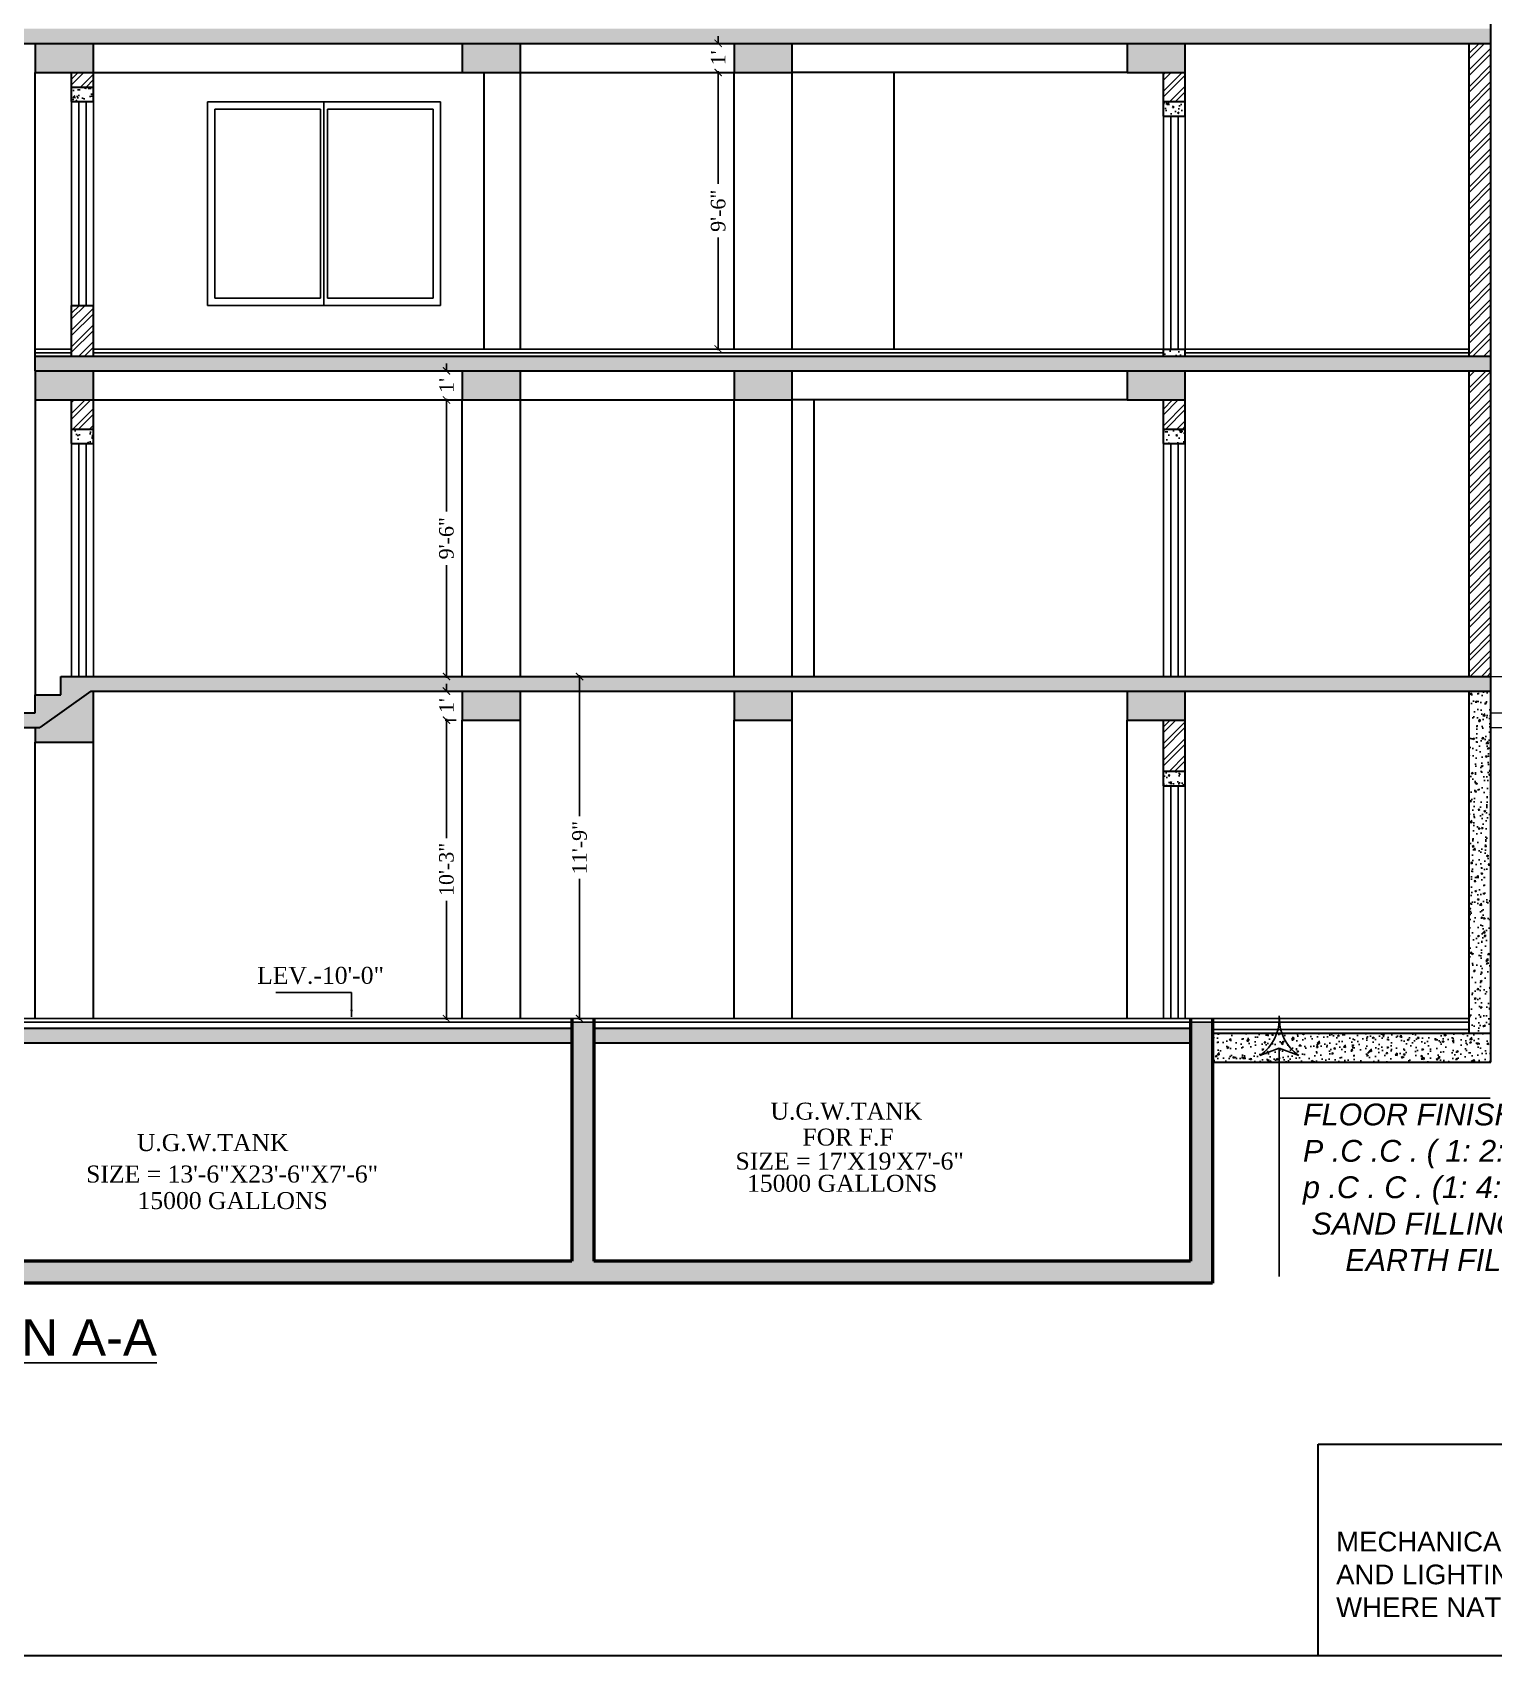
# Model space of a CAD drawing. Header units: inches. Extents: x 137014 to 144844, y -150241 to -148176.
# Drawn here: x 140825 to 141427, y -150221 to -149552 of the extents above; entities that cross this region are included whole.
import ezdxf

# ---------------------------------------------------------------- set-up
doc = ezdxf.new("R2010")
doc.units = ezdxf.units.IN
doc.header["$LTSCALE"] = 15
doc.header["$MEASUREMENT"] = 0
doc.header["$PDMODE"] = 2
doc.layers.get('0').update_dxf_attribs({"linetype": 'CONTINUOUS'})
doc.layers.get('Defpoints').update_dxf_attribs({"linetype": 'CONTINUOUS'})
for name, color, linetype, lineweight in [('DIMENSION', 251, 'CONTINUOUS', 15), ('stairs', 1, 'CONTINUOUS', 9), ('tex2', 2, 'CONTINUOUS', 0), ('WALL', 1, 'CONTINUOUS', 30), ('WALLS', 1, 'CONTINUOUS', 50)]:
    doc.layers.add(name, color=color, linetype=linetype, lineweight=lineweight)
for name, color, linetype in [('doors', 34, 'CONTINUOUS'), ('HACH', 8, 'CONTINUOUS'), ('HATCH', 252, 'CONTINUOUS'), ('stair', 31, 'CONTINUOUS'), ('TEXT', 2, 'CONTINUOUS'), ('WINDOW', 140, 'CONTINUOUS')]:
    doc.layers.add(name, color=color, linetype=linetype)
doc.styles.add('09 inch', font='arial.ttf', dxfattribs={"height": 9})
doc.styles.add('arial', font='times.ttf')
doc.styles.add('SIZE', font='comic.ttf', dxfattribs={"height": 6})
doc.styles.add('style4', font='arial.ttf')
doc.styles.add('times', font='times.ttf', dxfattribs={"height": 6})
doc.dimstyles.new('ms-4', dxfattribs={"dimscale": 96, "dimtxt": 0.0625, "dimasz": 0.03125, "dimexe": 0.03125, "dimexo": 0.03125, "dimgap": 0.02, "dimtad": 0, "dimdec": 1, "dimzin": 0, "dimdsep": 46, "dimlunit": 4, "dimtxsty": 'arial', "dimblk": 'ARCHTICK', "dimcen": 0.09, "dimdle": 0.03125, "dimclrt": 3, "dimadec": 0, "dimazin": 0, "dimtfac": 1, "dimtdec": 1, "dimtofl": 0, "dimtmove": 2, "dimatfit": 3, "dimfxl": 1, "dimtolj": 1, "dimtzin": 0, "dimarcsym": 0})
doc.dimstyles.new('NAUMAN', dxfattribs={"dimtxt": 7, "dimasz": 3, "dimexe": 0.5, "dimexo": 2, "dimgap": 3, "dimtad": 0, "dimdec": 1, "dimzin": 0, "dimdsep": 46, "dimlunit": 4, "dimtxsty": 'times', "dimblk1": 'ARCHTICK', "dimblk2": 'ARCHTICK', "dimsah": 1, "dimcen": 0, "dimdle": 0.5, "dimclrd": 256, "dimclre": 256, "dimclrt": 2, "dimadec": 0, "dimazin": 0, "dimtfac": 1, "dimtdec": 1, "dimtix": 1, "dimtofl": 0, "dimtmove": 1, "dimatfit": 3, "dimldrblk": 'ARCHTICK', "dimfxl": 4, "dimtolj": 1, "dimtzin": 0, "dimarcsym": 0})
pattern_1 = [(50, (-3420.2045, 3224.382), (7.17260183, -0.62752135), [0.75, -8.25]), (355, (-3420.2045, 3224.382), (-1.38751334, 7.52192134), [0.6, -6.6]), (100.4514445, (-3419.607, 3224.3295), (5.78508847, 6.8943999), [0.63740192, -7.01142112]), (46.1842, (-3420.2045, 3226.382), (10.6724133, -1.6551928), [1.125, -12.375]), (96.6356355, (-3419.315, 3226.244), (9.34661946, 9.741186), [0.9561034, -10.5171376]), (351.184164, (-3420.204, 3226.382), (9.34661945, 9.741186), [0.9, -9.9]), (21, (-3419.2045, 3225.882), (5.96907052, -4.0261889), [0.75, -8.25]), (326, (-3419.2045, 3225.882), (2.43315332, 7.25150045), [0.6, -6.6]), (71.4514447, (-3418.707, 3225.546), (8.40222377, 3.22531153), [0.6374019, -7.01142112]), (37.5, (-3420.2045, 3224.3818), (0.121598553, 3.328938538), [0, -6.52, 0, -6.7, 0, -6.625]), (7.5, (-3420.2045, 3224.3818), (2.630695374, 3.94411712), [0, -3.82, 0, -6.37, 0, -2.525]), (327.5, (-3422.4345, 3224.3818), (5.338224362, -0.225548717), [0, -2.5, 0, -7.8, 0, -10.35]), (317.5, (-3423.4345, 3224.382), (5.83186169, 1.00104982), [0, -3.25, 0, -5.18, 0, -7.35])]
pattern_2 = [(45, (-2987.2543, -13.0657), (-3.44714556, 3.44714556), []), (45, (-2984.956, -13.0657), (-3.44714556, 3.44714556), [])]
pattern_3 = [(50, (-2987.254, -13.066), (7.17260183, -0.62752135), [0.75, -8.25]), (355, (-2987.254, -13.066), (-1.38751334, 7.52192134), [0.6, -6.6]), (100.4514, (-2986.6566, -13.118), (5.78509382, 6.89439542), [0.6374019, -7.01142112]), (46.1842, (-2987.254, -11.066), (10.6724105, -1.65519014), [1.125, -12.375]), (96.6356, (-2986.365, -11.204), (9.34662706, 9.7411787), [0.9561029, -10.51713]), (351.1842, (-2987.254, -11.066), (9.34661945, 9.741186), [0.9, -9.9]), (21, (-2986.254, -11.566), (5.96907052, -4.0261889), [0.75, -8.25]), (326, (-2986.254, -11.566), (2.43315332, 7.25150045), [0.6, -6.6]), (71.4514, (-2985.757, -11.901), (8.40222629, 3.22530497), [0.6374019, -7.01142112]), (37.5, (-2987.2543, -13.0657), (0.121598553, 3.328938538), [0, -6.52, 0, -6.7, 0, -6.625]), (7.5, (-2987.2543, -13.0657), (2.630695374, 3.94411712), [0, -3.82, 0, -6.37, 0, -2.525]), (327.5, (-2989.4843, -13.0657), (5.338224362, -0.225548717), [0, -2.5, 0, -7.8, 0, -10.35]), (317.5, (-2990.4843, -13.0657), (5.83186169, 1.00104982), [0, -3.25, 0, -5.18, 0, -7.35])]

# ---------------------------------------------------------------- blocks, each defined once
blk = doc.blocks.new('_ARCHTICK')
at = {"color": 0, "linetype": 'ByBlock', "const_width": 0.15}
blk.add_lwpolyline([(-0.5, -0.5), (0.5, 0.5)], dxfattribs=at)
blk = doc.blocks.new('*D1303')
at = {"layer": 'Defpoints', "color": 0, "ltscale": 5, "transparency": 16777216}
for p in [(141026.11, -149817.52), (141050.45, -149817.52), (141026.11, -149958.52)]:
    blk.add_point(p, dxfattribs=at)
at = {"layer": 'DIMENSION', "lineweight": -2, "ltscale": 5, "transparency": 16777216}
for p, q in [((141050.45, -149817.02), (141050.45, -149875.11)), ((141028.11, -149817.52), (141050.95, -149817.52)), ((141050.45, -149959.02), (141050.45, -149900.94)), ((141028.11, -149958.52), (141050.95, -149958.52))]:
    blk.add_line(p, q, dxfattribs=at)
at = {"layer": 'DIMENSION', "lineweight": -2, "ltscale": 5, "transparency": 16777216, "xscale": 3, "yscale": 3, "zscale": 3}
for p, rotation in [((141050.45, -149817.52), 90), ((141050.45, -149958.52), 270)]:
    blk.add_blockref('_ARCHTICK', p, dxfattribs=dict(at, rotation=rotation))
at = {"layer": 'DIMENSION', "color": 2, "ltscale": 5, "transparency": 16777216, "insert": (141050.45, -149888.02), "char_height": 6, "attachment_point": 5, "rotation": 90, "style": 'times'}
blk.add_mtext('\\A1;11\'-9"', dxfattribs=at)
blk = doc.blocks.new('*D1320')
at = {"layer": 'Defpoints', "color": 0, "ltscale": 5, "transparency": 16777216}
for p in [(141002.11, -149823.52), (140995.59, -149835.52), (141002.11, -149835.52)]:
    blk.add_point(p, dxfattribs=at)
at = {"layer": 'HACH', "lineweight": -2, "ltscale": 5, "transparency": 16777216}
for p, q in [((140999.59, -149823.52), (140995.09, -149823.52)), ((140995.59, -149823.52), (140995.59, -149820.52)), ((140999.59, -149835.52), (140995.09, -149835.52)), ((140995.59, -149835.52), (140995.59, -149838.52))]:
    blk.add_line(p, q, dxfattribs=at)
at = {"layer": 'HACH', "lineweight": -2, "ltscale": 5, "transparency": 16777216, "xscale": 3, "yscale": 3, "zscale": 3}
for p, rotation in [((140995.59, -149823.52), 270), ((140995.59, -149835.52), 90)]:
    blk.add_blockref('_ARCHTICK', p, dxfattribs=dict(at, rotation=rotation))
at = {"layer": 'HACH', "color": 2, "ltscale": 5, "transparency": 16777216, "insert": (140995.59, -149829.52), "char_height": 6, "attachment_point": 5, "rotation": 90, "style": 'times'}
blk.add_mtext("\\A1;1'", dxfattribs=at)
blk = doc.blocks.new('*D1321')
at = {"layer": 'Defpoints', "color": 0, "ltscale": 5, "transparency": 16777216}
for p in [(141002.11, -149835.52), (140995.59, -149958.52), (141002.11, -149958.52)]:
    blk.add_point(p, dxfattribs=at)
at = {"layer": 'HACH', "lineweight": -2, "ltscale": 5, "transparency": 16777216}
for p, q in [((140999.59, -149835.52), (140995.09, -149835.52)), ((140995.59, -149835.02), (140995.59, -149884.11)), ((140995.59, -149959.02), (140995.59, -149909.94)), ((140999.59, -149958.52), (140995.09, -149958.52))]:
    blk.add_line(p, q, dxfattribs=at)
at = {"layer": 'HACH', "lineweight": -2, "ltscale": 5, "transparency": 16777216, "xscale": 3, "yscale": 3, "zscale": 3}
for p, rotation in [((140995.59, -149835.52), 90), ((140995.59, -149958.52), 270)]:
    blk.add_blockref('_ARCHTICK', p, dxfattribs=dict(at, rotation=rotation))
at = {"layer": 'HACH', "color": 2, "ltscale": 5, "transparency": 16777216, "insert": (140995.59, -149897.02), "char_height": 6, "attachment_point": 5, "rotation": 90, "style": 'times'}
blk.add_mtext('\\A1;10\'-3"', dxfattribs=at)
blk = doc.blocks.new('*D1322')
at = {"layer": 'Defpoints', "color": 0, "ltscale": 5, "transparency": 16777216}
for p in [(141002.11, -149691.52), (140995.59, -149703.52), (141002.11, -149703.52)]:
    blk.add_point(p, dxfattribs=at)
at = {"layer": 'HACH', "lineweight": -2, "ltscale": 5, "transparency": 16777216}
for p, q in [((140995.59, -149691.52), (140995.59, -149688.52)), ((140999.59, -149691.52), (140995.09, -149691.52)), ((140999.59, -149703.52), (140995.09, -149703.52)), ((140995.59, -149703.52), (140995.59, -149706.52))]:
    blk.add_line(p, q, dxfattribs=at)
at = {"layer": 'HACH', "lineweight": -2, "ltscale": 5, "transparency": 16777216, "xscale": 3, "yscale": 3, "zscale": 3}
for p, rotation in [((140995.59, -149691.52), 270), ((140995.59, -149703.52), 90)]:
    blk.add_blockref('_ARCHTICK', p, dxfattribs=dict(at, rotation=rotation))
at = {"layer": 'HACH', "color": 2, "ltscale": 5, "transparency": 16777216, "insert": (140995.59, -149697.52), "char_height": 6, "attachment_point": 5, "rotation": 90, "style": 'times'}
blk.add_mtext("\\A1;1'", dxfattribs=at)
blk = doc.blocks.new('*D1323')
at = {"layer": 'Defpoints', "color": 0, "ltscale": 5, "transparency": 16777216}
for p in [(141002.11, -149703.52), (140995.59, -149817.52), (141002.11, -149817.52)]:
    blk.add_point(p, dxfattribs=at)
at = {"layer": 'HACH', "lineweight": -2, "ltscale": 5, "transparency": 16777216}
for p, q in [((140995.59, -149703.02), (140995.59, -149749.48)), ((140999.59, -149703.52), (140995.09, -149703.52)), ((140995.59, -149818.02), (140995.59, -149771.56)), ((140999.59, -149817.52), (140995.09, -149817.52))]:
    blk.add_line(p, q, dxfattribs=at)
at = {"layer": 'HACH', "lineweight": -2, "ltscale": 5, "transparency": 16777216, "xscale": 3, "yscale": 3, "zscale": 3}
for p, rotation in [((140995.59, -149703.52), 90), ((140995.59, -149817.52), 270)]:
    blk.add_blockref('_ARCHTICK', p, dxfattribs=dict(at, rotation=rotation))
at = {"layer": 'HACH', "color": 2, "ltscale": 5, "transparency": 16777216, "insert": (140995.59, -149760.52), "char_height": 6, "attachment_point": 5, "rotation": 90, "style": 'times'}
blk.add_mtext('\\A1;9\'-6"', dxfattribs=at)
blk = doc.blocks.new('*D1324')
at = {"layer": 'Defpoints', "color": 0, "ltscale": 5, "transparency": 16777216}
for p in [(141114.11, -149556.52), (141107.59, -149568.52), (141114.11, -149568.52)]:
    blk.add_point(p, dxfattribs=at)
at = {"layer": 'HACH', "lineweight": -2, "ltscale": 5, "transparency": 16777216}
for p, q in [((141107.59, -149556.52), (141107.59, -149553.52)), ((141111.59, -149556.52), (141107.09, -149556.52)), ((141111.59, -149568.52), (141107.09, -149568.52)), ((141107.59, -149568.52), (141107.59, -149571.52))]:
    blk.add_line(p, q, dxfattribs=at)
at = {"layer": 'HACH', "lineweight": -2, "ltscale": 5, "transparency": 16777216, "xscale": 3, "yscale": 3, "zscale": 3}
for p, rotation in [((141107.59, -149556.52), 270), ((141107.59, -149568.52), 90)]:
    blk.add_blockref('_ARCHTICK', p, dxfattribs=dict(at, rotation=rotation))
at = {"layer": 'HACH', "color": 2, "ltscale": 5, "transparency": 16777216, "insert": (141107.59, -149562.52), "char_height": 6, "attachment_point": 5, "rotation": 90, "style": 'times'}
blk.add_mtext("\\A1;1'", dxfattribs=at)
blk = doc.blocks.new('*D1325')
at = {"layer": 'Defpoints', "color": 0, "ltscale": 5, "transparency": 16777216}
for p in [(141114.11, -149568.52), (141107.59, -149682.52), (141114.11, -149682.52)]:
    blk.add_point(p, dxfattribs=at)
at = {"layer": 'HACH', "lineweight": -2, "ltscale": 5, "transparency": 16777216}
for p, q in [((141111.59, -149568.52), (141107.09, -149568.52)), ((141107.59, -149568.02), (141107.59, -149614.48)), ((141107.59, -149683.02), (141107.59, -149636.56)), ((141111.59, -149682.52), (141107.09, -149682.52))]:
    blk.add_line(p, q, dxfattribs=at)
at = {"layer": 'HACH', "lineweight": -2, "ltscale": 5, "transparency": 16777216, "xscale": 3, "yscale": 3, "zscale": 3}
for p, rotation in [((141107.59, -149568.52), 90), ((141107.59, -149682.52), 270)]:
    blk.add_blockref('_ARCHTICK', p, dxfattribs=dict(at, rotation=rotation))
at = {"layer": 'HACH', "color": 2, "ltscale": 5, "transparency": 16777216, "insert": (141107.59, -149625.52), "char_height": 6, "attachment_point": 5, "rotation": 90, "style": 'times'}
blk.add_mtext('\\A1;9\'-6"', dxfattribs=at)

msp = doc.modelspace()

# ---------------------------------------------------------------- hatches: boundary and pattern name
at = {"layer": 'HACH', "ltscale": 5}
h = msp.add_hatch(dxfattribs=at)
h.set_pattern_fill('AR-CONC', color=256)
h.set_pattern_definition(pattern_1)
h.paths.add_polyline_path([(140706.10579, -149550.52299), (140706.10579, -149556.52299), (141426.10579, -149556.52299), (141426.10579, -149550.52299)])
h = msp.add_hatch(color=256, dxfattribs=at)
h.dxf.hatch_style = 1
h.paths.add_polyline_path([(140850.10579, -149556.52299), (140826.10579, -149556.52299), (140826.10579, -149568.52299), (140850.10579, -149568.52299)])
h = msp.add_hatch(color=256, dxfattribs=at)
h.dxf.hatch_style = 1
h.paths.add_polyline_path([(141026.10579, -149556.52299), (141002.10579, -149556.52299), (141002.10579, -149568.52299), (141026.10579, -149568.52299)])
h.paths.add_polyline_path([(141138.10579, -149556.52299), (141114.10579, -149556.52299), (141114.10579, -149568.52299), (141138.10579, -149568.52299)])
h.paths.add_polyline_path([(141300.10579, -149556.52299), (141276.10579, -149556.52299), (141276.10579, -149568.52299), (141300.10579, -149568.52299)])
h = msp.add_hatch(dxfattribs=at)
h.set_pattern_fill('AR-CONC', color=256)
h.set_pattern_definition(pattern_3)
h.paths.add_polyline_path([(140841.10579, -149574.52299), (140841.10579, -149580.52299), (140850.10579, -149580.52299), (140850.10579, -149574.52299)])
h = msp.add_hatch(dxfattribs=at)
h.set_pattern_fill('AR-CONC', color=256)
h.set_pattern_definition(pattern_3)
h.paths.add_polyline_path([(141300.10579, -149586.52299), (141300.10579, -149580.52299), (141291.10579, -149580.52299), (141291.10579, -149586.52299)])
h = msp.add_hatch(dxfattribs=at)
h.set_pattern_fill('AR-CONC', color=256)
h.set_pattern_definition(pattern_3)
h.paths.add_polyline_path([(141291.10579, -149682.52299), (141291.10579, -149685.52299), (141300.10579, -149685.52299), (141300.10579, -149682.52299)])
h = msp.add_hatch(dxfattribs=at)
h.set_pattern_fill('AR-CONC', color=256)
h.set_pattern_definition(pattern_1)
h.paths.add_polyline_path([(141426.10579, -149691.52299), (141426.10579, -149685.52299), (140826.10579, -149685.52299), (140826.10579, -149691.52299)])
h = msp.add_hatch(color=256, dxfattribs=at)
h.dxf.hatch_style = 1
h.paths.add_polyline_path([(140850.10579, -149691.52299), (140826.10579, -149691.52299), (140826.10579, -149703.52299), (140850.10579, -149703.52299)])
h = msp.add_hatch(color=256, dxfattribs=at)
h.dxf.hatch_style = 1
h.paths.add_polyline_path([(141026.10579, -149691.52299), (141002.10579, -149691.52299), (141002.10579, -149703.52299), (141026.10579, -149703.52299)])
h.paths.add_polyline_path([(141138.10579, -149691.52299), (141114.10579, -149691.52299), (141114.10579, -149703.52299), (141138.10579, -149703.52299)])
h.paths.add_polyline_path([(141300.10579, -149691.52299), (141276.10579, -149691.52299), (141276.10579, -149703.52299), (141300.10579, -149703.52299)])
h = msp.add_hatch(dxfattribs=at)
h.set_pattern_fill('AR-CONC', color=256)
h.set_pattern_definition(pattern_3)
h.paths.add_polyline_path([(140841.10579, -149715.52299), (140841.10579, -149721.52299), (140850.10579, -149721.52299), (140850.10579, -149715.52299)])
h = msp.add_hatch(dxfattribs=at)
h.set_pattern_fill('AR-CONC', color=256)
h.set_pattern_definition(pattern_3)
h.paths.add_polyline_path([(141291.10579, -149715.52299), (141291.10579, -149721.52299), (141300.10579, -149721.52299), (141300.10579, -149715.52299)])
h = msp.add_hatch(dxfattribs=at)
h.set_pattern_fill('AR-CONC', color=256)
h.set_pattern_definition(pattern_1)
h.paths.add_polyline_path([(141426.10579, -149823.52299), (141426.10579, -149817.52299), (140847.10579, -149817.52299), (140836.60579, -149817.52299), (140836.60579, -149825.02299), (140826.10579, -149825.02299), (140826.10579, -149832.52299), (140706.10579, -149832.52299), (140706.10579, -149838.52299), (140828.02858, -149838.52299), (140849.02858, -149823.52299)])
h = msp.add_hatch(color=256, dxfattribs=at)
h.dxf.hatch_style = 1
h.paths.add_polyline_path([(140850.10579, -149823.52299), (140849.02858, -149823.52299), (140828.02858, -149838.52299), (140826.10579, -149838.52299), (140826.10579, -149844.52299), (140850.10579, -149844.52299)])
h = msp.add_hatch(color=256, dxfattribs=at)
h.dxf.hatch_style = 1
h.paths.add_polyline_path([(141002.10579, -149823.52299), (141002.10579, -149835.52299), (141026.10579, -149835.52299), (141026.10579, -149823.52299)])
h.paths.add_polyline_path([(141138.10579, -149835.52299), (141138.10579, -149823.52299), (141114.10579, -149823.52299), (141114.10579, -149835.52299)])
h.paths.add_polyline_path([(141276.10579, -149823.52299), (141276.10579, -149835.52299), (141300.10579, -149835.52299), (141300.10579, -149823.52299)])
h = msp.add_hatch(dxfattribs=at)
h.set_pattern_fill('AR-CONC', color=256)
h.set_pattern_definition(pattern_1)
h.paths.add_polyline_path([(141417.10579, -149964.52299), (141426.10579, -149964.52299), (141426.10579, -149823.52299), (141417.10579, -149823.52299)])
h = msp.add_hatch(dxfattribs=at)
h.set_pattern_fill('AR-CONC', color=256)
h.set_pattern_definition(pattern_3)
h.paths.add_polyline_path([(141291.10579, -149856.52299), (141291.10579, -149862.52299), (141300.10579, -149862.52299), (141300.10579, -149856.52299)])
h = msp.add_hatch(dxfattribs=at)
h.set_pattern_fill('AR-CONC', color=256)
h.set_pattern_definition(pattern_1)
h.paths.add_polyline_path([(141056.28077, -150058.52299), (141056.28077, -149960.02299), (141047.28077, -149960.02299), (141047.28077, -150058.52299), (140747.28077, -150058.52299), (140747.28077, -149960.02299), (140738.28077, -149960.02299), (140738.28077, -150067.52299), (141311.28077, -150067.52299), (141311.28077, -149960.02299), (141302.28077, -149960.02299), (141302.28077, -150058.52299)])
h = msp.add_hatch(dxfattribs=at)
h.set_pattern_fill('AR-CONC', color=256)
h.set_pattern_definition(pattern_1)
h.paths.add_polyline_path([(141047.28077, -149968.52299), (141047.28077, -149962.52299), (140747.28077, -149962.52299), (140747.28077, -149968.52299)])
h.paths.add_polyline_path([(141302.28077, -149968.52299), (141302.28077, -149962.52299), (141056.28077, -149962.52299), (141056.28077, -149968.52299)])
h = msp.add_hatch(dxfattribs=at)
h.set_pattern_fill('AR-CONC', color=256)
h.set_pattern_definition(pattern_1)
h.paths.add_polyline_path([(141311.28077, -149964.52299), (141311.28077, -149976.52299), (141426.10579, -149976.52299), (141426.10579, -149964.52299)])
at = {"layer": 'HATCH'}
h = msp.add_hatch(dxfattribs=at)
h.set_pattern_fill('ANSI32,_O', color=6, scale=13)
h.set_pattern_definition(pattern_2)
h.paths.add_polyline_path([(141417.10579, -149685.52299), (141426.10579, -149685.52299), (141426.10579, -149556.52299), (141417.10579, -149556.52299)])
h = msp.add_hatch(dxfattribs=at)
h.set_pattern_fill('ANSI32,_O', color=6, scale=13)
h.set_pattern_definition(pattern_2)
h.paths.add_polyline_path([(140841.10579, -149568.52299), (140841.10579, -149574.52299), (140850.10579, -149574.52299), (140850.10579, -149568.52299)])
h = msp.add_hatch(dxfattribs=at)
h.set_pattern_fill('ANSI32,_O', color=6, scale=13)
h.set_pattern_definition(pattern_2)
h.paths.add_polyline_path([(141300.10579, -149568.52299), (141291.10579, -149568.52299), (141291.10579, -149580.52299), (141300.10579, -149580.52299)])
h = msp.add_hatch(dxfattribs=at)
h.set_pattern_fill('ANSI32,_O', color=6, scale=13)
h.set_pattern_definition(pattern_2)
h.paths.add_polyline_path([(140850.10579, -149664.52299), (140841.10579, -149664.52299), (140841.10579, -149685.52299), (140850.10579, -149685.52299)])
h = msp.add_hatch(dxfattribs=at)
h.set_pattern_fill('ANSI32,_O', color=6, scale=13)
h.set_pattern_definition(pattern_2)
h.paths.add_polyline_path([(141417.10579, -149817.52299), (141426.10579, -149817.52299), (141426.10579, -149691.52299), (141417.10579, -149691.52299)])
h = msp.add_hatch(dxfattribs=at)
h.set_pattern_fill('ANSI32,_O', color=6, scale=13)
h.set_pattern_definition(pattern_2)
h.paths.add_polyline_path([(140841.10579, -149715.52299), (140850.10579, -149715.52299), (140850.10579, -149703.52299), (140841.10579, -149703.52299)])
h = msp.add_hatch(dxfattribs=at)
h.set_pattern_fill('ANSI32,_O', color=6, scale=13)
h.set_pattern_definition(pattern_2)
h.paths.add_polyline_path([(141291.10579, -149715.52299), (141300.10579, -149715.52299), (141300.10579, -149703.52299), (141291.10579, -149703.52299)])
h = msp.add_hatch(dxfattribs=at)
h.set_pattern_fill('ANSI32,_O', color=6, scale=13)
h.set_pattern_definition(pattern_2)
h.paths.add_polyline_path([(141300.10579, -149835.52299), (141291.10579, -149835.52299), (141291.10579, -149856.52299), (141300.10579, -149856.52299)])

# ---------------------------------------------------------------- linework, layer by layer
at = {"layer": 'doors', "ltscale": 22.5}
for p, q in [((141330.83653, -149973.73892), (141338.85395, -149970.78201)), ((141338.85395, -149970.78201), (141338.85395, -150064.87671)), ((141346.87138, -149973.73892), (141338.85395, -149970.78201)), ((141338.85395, -149991.26672), (141425.7138, -149991.26672)), ((141338.85395, -149991.26672), (141425.7138, -149991.26672))]:
    msp.add_line(p, q, dxfattribs=at)
for centre, start, end in [((141320.12731, -149958.34344), 304.822777, 3.08855231), ((141357.5806, -149958.34344), 176.91144769, 235.177223)]:
    msp.add_arc(centre, 18.75389, start, end, dxfattribs=at)
at = {"layer": 'stair'}
for p, q in [((140826.10579, -149682.52299), (140841.10579, -149682.52299)), ((140850.10579, -149682.52299), (141291.10579, -149682.52299)), ((141300.10579, -149682.52299), (141417.10579, -149682.52299)), ((140826.10579, -149684.02299), (140841.10579, -149684.02299)), ((140850.10579, -149684.02299), (141291.10579, -149684.02299)), ((141300.10579, -149684.02299), (141417.10579, -149684.02299)), ((140738.28077, -149958.52299), (141311.28077, -149958.52299)), ((140738.28077, -149960.02299), (141311.28077, -149960.02299)), ((141311.28077, -149958.52299), (141417.10579, -149958.52299)), ((141311.28077, -149960.02299), (141417.10579, -149960.02299)), ((141311.28077, -149963.02299), (141417.10579, -149963.02299))]:
    msp.add_line(p, q, dxfattribs=at)
at = {"layer": 'stairs', "ltscale": 5}
for p, q in [((141426.10579, -149817.52299), (141476.69468, -149817.52299)), ((141426.10579, -149832.52299), (141476.40383, -149832.52299)), ((141426.10579, -149838.52299), (141472.09185, -149838.52299)), ((141426.10579, -149838.52299), (141520.29246, -149838.52299))]:
    msp.add_line(p, q, dxfattribs=at)
at = {"layer": 'WALL'}
for p, q in [((141426.10579, -149976.52299), (141426.10579, -148974.52299)), ((140706.10579, -149556.52299), (141426.10579, -149556.52299)), ((140826.10579, -149556.52299), (140826.10579, -149568.52299)), ((140850.10579, -149568.52299), (140850.10579, -149556.52299)), ((141002.10579, -149556.52299), (141002.10579, -149568.52299)), ((141026.10579, -149568.52299), (141026.10579, -149556.52299)), ((141114.10579, -149556.52299), (141114.10579, -149568.52299)), ((141138.10579, -149568.52299), (141138.10579, -149556.52299)), ((141276.10579, -149556.52299), (141276.10579, -149568.52299)), ((141300.10579, -149568.52299), (141300.10579, -149556.52299)), ((141417.10579, -149685.52299), (141417.10579, -149556.52299)), ((140826.10579, -149568.52299), (140850.10579, -149568.52299)), ((141002.10579, -149568.52299), (141026.10579, -149568.52299)), ((141114.10579, -149568.52299), (141138.10579, -149568.52299)), ((141276.10579, -149568.52299), (141300.10579, -149568.52299)), ((141291.10579, -149586.52299), (141291.10579, -149568.52299)), ((141300.10579, -149586.52299), (141300.10579, -149568.52299)), ((141291.10579, -149685.52299), (141291.10579, -149682.52299)), ((141300.10579, -149685.52299), (141300.10579, -149682.52299)), ((140826.10579, -149685.52299), (141426.10579, -149685.52299)), ((140826.10579, -149691.52299), (141426.10579, -149691.52299)), ((140826.10579, -149691.52299), (140826.10579, -149703.52299)), ((140850.10579, -149703.52299), (140850.10579, -149691.52299)), ((141002.10579, -149691.52299), (141002.10579, -149703.52299)), ((141026.10579, -149703.52299), (141026.10579, -149691.52299)), ((141114.10579, -149691.52299), (141114.10579, -149703.52299)), ((141138.10579, -149703.52299), (141138.10579, -149691.52299)), ((141276.10579, -149691.52299), (141276.10579, -149703.52299)), ((141300.10579, -149703.52299), (141300.10579, -149691.52299)), ((141417.10579, -149817.52299), (141417.10579, -149691.52299)), ((140826.10579, -149703.52299), (140850.10579, -149703.52299)), ((140841.10579, -149721.52299), (140841.10579, -149703.52299)), ((140850.10579, -149721.52299), (140850.10579, -149703.52299)), ((141002.10579, -149703.52299), (141026.10579, -149703.52299)), ((141114.10579, -149703.52299), (141138.10579, -149703.52299)), ((141276.10579, -149703.52299), (141300.10579, -149703.52299)), ((141291.10579, -149721.52299), (141291.10579, -149703.52299)), ((141300.10579, -149721.52299), (141300.10579, -149703.52299)), ((140849.02858, -149823.52299), (140828.02858, -149838.52299)), ((140836.60579, -149825.02299), (140836.60579, -149817.52299)), ((140836.60579, -149817.52299), (140847.10579, -149817.52299)), ((140847.10579, -149817.52299), (141426.10579, -149817.52299)), ((140849.02858, -149823.52299), (141426.10579, -149823.52299)), ((141002.10579, -149823.52299), (141002.10579, -149835.52299)), ((141026.10579, -149835.52299), (141026.10579, -149823.52299)), ((141114.10579, -149823.52299), (141114.10579, -149835.52299)), ((141138.10579, -149835.52299), (141138.10579, -149823.52299)), ((141276.10579, -149823.52299), (141276.10579, -149835.52299)), ((141300.10579, -149835.52299), (141300.10579, -149823.52299)), ((141417.10579, -149964.52299), (141417.10579, -149823.52299)), ((140826.10579, -149832.52299), (140826.10579, -149825.02299)), ((140826.10579, -149825.02299), (140836.60579, -149825.02299)), ((140706.10579, -149832.52299), (140826.10579, -149832.52299)), ((141002.10579, -149835.52299), (141026.10579, -149835.52299)), ((141026.10579, -149958.52299), (141026.10579, -149835.52299)), ((141114.10579, -149835.52299), (141138.10579, -149835.52299)), ((141138.10579, -149958.52299), (141138.10579, -149835.52299)), ((141276.10579, -149835.52299), (141300.10579, -149835.52299)), ((141291.10579, -149862.52299), (141291.10579, -149835.52299)), ((141300.10579, -149862.52299), (141300.10579, -149835.52299)), ((140706.10579, -149838.52299), (140828.02858, -149838.52299)), ((140747.28077, -149962.52299), (141047.28077, -149962.52299)), ((141056.28077, -149962.52299), (141302.28077, -149962.52299)), ((140747.28077, -149968.52299), (141047.28077, -149968.52299)), ((141056.28077, -149968.52299), (141302.28077, -149968.52299)), ((141311.28077, -149964.52299), (141426.10579, -149964.52299)), ((141311.28077, -149976.52299), (141426.10579, -149976.52299)), ((141354.93465, -150221.08812), (141354.93465, -150133.89908)), ((141354.93465, -150133.89908), (141548.71063, -150133.89908)), ((139129.51063, -150221.08812), (141865.51063, -150221.08812))]:
    msp.add_line(p, q, dxfattribs=at)
at = {"layer": 'WALL', "ltscale": 5}
for p, q in [((140826.10579, -149682.52299), (140826.10579, -149568.52299)), ((140841.10579, -149580.52299), (140841.10579, -149568.52299)), ((140850.10579, -149568.52299), (141002.10579, -149568.52299)), ((140850.10579, -149580.52299), (140850.10579, -149568.52299)), ((141011.10579, -149682.52299), (141011.10579, -149568.52299)), ((141026.10579, -149568.52299), (141114.10579, -149568.52299)), ((141026.10579, -149682.52299), (141026.10579, -149568.52299)), ((141114.10579, -149682.52299), (141114.10579, -149568.52299)), ((141276.10579, -149568.52299), (141138.10579, -149568.52299)), ((141138.10579, -149682.52299), (141138.10579, -149568.52299)), ((141180.10579, -149682.52299), (141180.10579, -149568.52299)), ((140841.10579, -149574.52299), (140850.10579, -149574.52299)), ((140841.10579, -149580.52299), (140850.10579, -149580.52299)), ((141291.10579, -149580.52299), (141300.10579, -149580.52299)), ((141291.10579, -149586.52299), (141300.10579, -149586.52299)), ((140841.10579, -149685.52299), (140841.10579, -149664.52299)), ((140841.10579, -149664.52299), (140850.10579, -149664.52299)), ((140850.10579, -149685.52299), (140850.10579, -149664.52299)), ((140826.10579, -149691.52299), (140826.10579, -149682.52299)), ((141291.10579, -149682.52299), (141300.10579, -149682.52299)), ((140826.10579, -149703.52299), (140826.10579, -149825.02299)), ((140850.10579, -149703.52299), (141002.10579, -149703.52299)), ((141002.10579, -149817.52299), (141002.10579, -149703.52299)), ((141026.10579, -149703.52299), (141114.10579, -149703.52299)), ((141026.10579, -149817.52299), (141026.10579, -149703.52299)), ((141114.10579, -149817.52299), (141114.10579, -149703.52299)), ((141276.10579, -149703.52299), (141138.10579, -149703.52299)), ((141138.10579, -149817.52299), (141138.10579, -149703.52299)), ((141147.10579, -149817.52299), (141147.10579, -149703.52299)), ((140841.10579, -149715.52299), (140850.10579, -149715.52299)), ((141291.10579, -149715.52299), (141300.10579, -149715.52299)), ((140841.10579, -149721.52299), (140850.10579, -149721.52299)), ((141291.10579, -149721.52299), (141300.10579, -149721.52299)), ((140850.10579, -149844.52299), (140850.10579, -149823.52299)), ((141002.10579, -149958.52299), (141002.10579, -149835.52299)), ((141114.10579, -149958.52299), (141114.10579, -149835.52299)), ((141276.10579, -149958.52299), (141276.10579, -149835.52299)), ((140826.10579, -149838.52299), (140826.10579, -149844.52299)), ((140826.10579, -149844.52299), (140850.10579, -149844.52299)), ((140826.10579, -149958.52299), (140826.10579, -149844.52299)), ((140850.10579, -149958.52299), (140850.10579, -149844.52299)), ((141291.10579, -149856.52299), (141300.10579, -149856.52299)), ((141291.10579, -149862.52299), (141300.10579, -149862.52299))]:
    msp.add_line(p, q, dxfattribs=at)
at = {"layer": 'WALLS', "ltscale": 5}
for p, q in [((141047.28077, -149958.52299), (141047.28077, -150058.52299)), ((141056.28077, -149958.52299), (141056.28077, -150058.52299)), ((141302.28077, -149958.52299), (141302.28077, -150058.52299)), ((141311.28077, -149958.52299), (141311.28077, -150067.52299)), ((141047.28077, -150058.52299), (140747.28077, -150058.52299)), ((141302.28077, -150058.52299), (141056.28077, -150058.52299)), ((141311.28077, -150067.52299), (140738.28077, -150067.52299))]:
    msp.add_line(p, q, dxfattribs=at)
at = {"layer": 'WINDOW'}
for p, q in [((140841.10579, -149580.52299), (140841.10579, -149664.52299)), ((140844.10579, -149580.52299), (140844.10579, -149664.52299)), ((140847.10579, -149664.52299), (140847.10579, -149580.61574)), ((140850.10579, -149664.52299), (140850.10579, -149580.61574)), ((140897.10579, -149664.52299), (140897.10579, -149580.61574)), ((140897.10579, -149580.61574), (140993.10579, -149580.61574)), ((140945.10579, -149580.61574), (140945.10579, -149664.52299)), ((140993.10579, -149664.52299), (140993.10579, -149580.61574)), ((140900.10579, -149661.52299), (140900.10579, -149583.61574)), ((140900.10579, -149583.61574), (140943.60579, -149583.61574)), ((140943.60579, -149583.61574), (140943.60579, -149661.52299)), ((140946.60579, -149583.61574), (140990.10579, -149583.61574)), ((140946.60579, -149583.61574), (140946.60579, -149661.52299)), ((140990.10579, -149661.52299), (140990.10579, -149583.61574)), ((141291.10579, -149586.52299), (141291.10579, -149682.52299)), ((141294.10579, -149586.52299), (141294.10579, -149682.52299)), ((141297.10579, -149586.52299), (141297.10579, -149682.52299)), ((141300.10579, -149586.52299), (141300.10579, -149682.52299)), ((140900.10579, -149661.52299), (140943.60579, -149661.52299)), ((140946.60579, -149661.52299), (140990.10579, -149661.52299)), ((140897.10579, -149664.52299), (140993.10579, -149664.52299)), ((140841.10579, -149721.52299), (140841.10579, -149817.52299)), ((140844.10579, -149721.52299), (140844.10579, -149817.52299)), ((140847.10579, -149817.52299), (140847.10579, -149721.61574)), ((140850.10579, -149817.52299), (140850.10579, -149721.61574)), ((141291.10579, -149721.52299), (141291.10579, -149817.52299)), ((141294.10579, -149721.52299), (141294.10579, -149817.52299)), ((141297.10579, -149721.52299), (141297.10579, -149817.52299)), ((141300.10579, -149721.52299), (141300.10579, -149817.52299)), ((141291.10579, -149862.52299), (141291.10579, -149958.52299)), ((141294.10579, -149862.52299), (141294.10579, -149958.52299)), ((141297.10579, -149862.52299), (141297.10579, -149958.52299)), ((141300.10579, -149862.52299), (141300.10579, -149958.52299))]:
    msp.add_line(p, q, dxfattribs=at)

# ---------------------------------------------------------------- texts
at = {"color": 1, "ltscale": 30, "insert": (141362.28565, -150170.05202), "char_height": 8.1225, "width": 188.7544621, "attachment_point": 1, "style": '09 inch'}
msp.add_mtext('MECHANICALLY VENTILATION \\PAND LIGHTING IS PROVIDED.\\PWHERE NATURALLY NOT EXISTS.', dxfattribs=at)
at = {"layer": 'tex2', "insert": (140943.70445, -149940.78015), "char_height": 7, "width": 50.6877803, "attachment_point": 5, "style": 'arial'}
msp.add_mtext('\\A1;LEV.-10\'-0"', dxfattribs=at)
at = {"layer": 'tex2', "ltscale": 3, "char_height": 7, "width": 183.225964, "attachment_point": 5, "style": 'times'}
for s, insert in [('\\A1;U.G.W.TANK', (141160.39495, -149996.76443)), ('\\A1;FOR F.F', (141161.11649, -150007.44545)), ('\\A1;U.G.W.TANK', (140899.23386, -150009.71564)), ('\\A1;SIZE = 17\'X19\'X7\'-6"', (141161.78122, -150017.31955)), ('\\A1;SIZE = 13\'-6"X23\'-6"X7\'-6"', (140907.2446, -150022.65314)), ('\\A1;15000 GALLONS', (141158.664, -150026.48303)), ('\\A1;15000 GALLONS', (140907.44433, -150033.58392))]:
    msp.add_mtext(s, dxfattribs=dict(at, insert=insert))
at = {"layer": 'tex2', "lineweight": -2, "insert": (140876.23682, -150082.43817), "char_height": 15, "width": 209.0612881, "attachment_point": 3, "style": 'SIZE'}
msp.add_mtext('{\\fArial|b0|i0|c0|p34;\\LSECTION A-A}', dxfattribs=at)
at = {"layer": 'TEXT', "ltscale": 22.5, "insert": (141348.60293, -149993.54064), "char_height": 9, "width": 141.9913043, "attachment_point": 1, "style": 'style4'}
msp.add_mtext('{\\fArial|b0|i1|c0|p34;\\C11;FLOOR FINISH .\\PP .C .C . ( 1: 2: 4:).\\Pp .C . C . (1: 4: 8:).\\P SAND FILLING .\\P     EARTH FILLING.}', dxfattribs=at)

# ---------------------------------------------------------------- dimensions: what is measured, and where the dimension line sits
at = {"layer": 'DIMENSION', "ltscale": 5}
dim = msp.add_linear_dim(base=(141050.44697, -149817.52299), p1=(141026.10579, -149958.52299), p2=(141026.10579, -149817.52299), angle=90, dimstyle='NAUMAN', dxfattribs=at)
dim.commit()
dim.dimension.update_dxf_attribs({"geometry": '*D1303', "text_midpoint": (141050.44697, -149888.02299)})
at = {"layer": 'HACH', "ltscale": 5}
for base, p1, p2, picture, middle in [((141107.58519, -149568.52299), (141114.10579, -149556.52299), (141114.10579, -149568.52299), '*D1324', (141107.58519, -149562.52299)), ((141107.58519, -149682.52299), (141114.10579, -149568.52299), (141114.10579, -149682.52299), '*D1325', (141107.58519, -149625.52299)), ((140995.58519, -149703.52299), (141002.10579, -149691.52299), (141002.10579, -149703.52299), '*D1322', (140995.58519, -149697.52299)), ((140995.58519, -149817.52299), (141002.10579, -149703.52299), (141002.10579, -149817.52299), '*D1323', (140995.58519, -149760.52299)), ((140995.58519, -149835.52299), (141002.10579, -149823.52299), (141002.10579, -149835.52299), '*D1320', (140995.58519, -149829.52299)), ((140995.58519, -149958.52299), (141002.10579, -149835.52299), (141002.10579, -149958.52299), '*D1321', (140995.58519, -149897.02299))]:
    dim = msp.add_linear_dim(base=base, p1=p1, p2=p2, angle=90, dimstyle='NAUMAN', override={"dimfxlon": 1, "dimarcsym": 1}, dxfattribs=at)
    dim.commit()
    dim.dimension.update_dxf_attribs({"geometry": picture, "text_midpoint": middle})

# ---------------------------------------------------------------- leaders
at = {"layer": 'DIMENSION'}
msp.add_leader([(140956.47027, -149957.86439), (140956.47027, -149947.79855), (140925.29456, -149947.79855)], dimstyle='ms-4', override={"dimgap": 0.02, "dimtad": 0, "dimfxl": 12, "dimfxlon": 1, "dimarcsym": 1}, dxfattribs=at)

doc.saveas('drawing.dxf')
